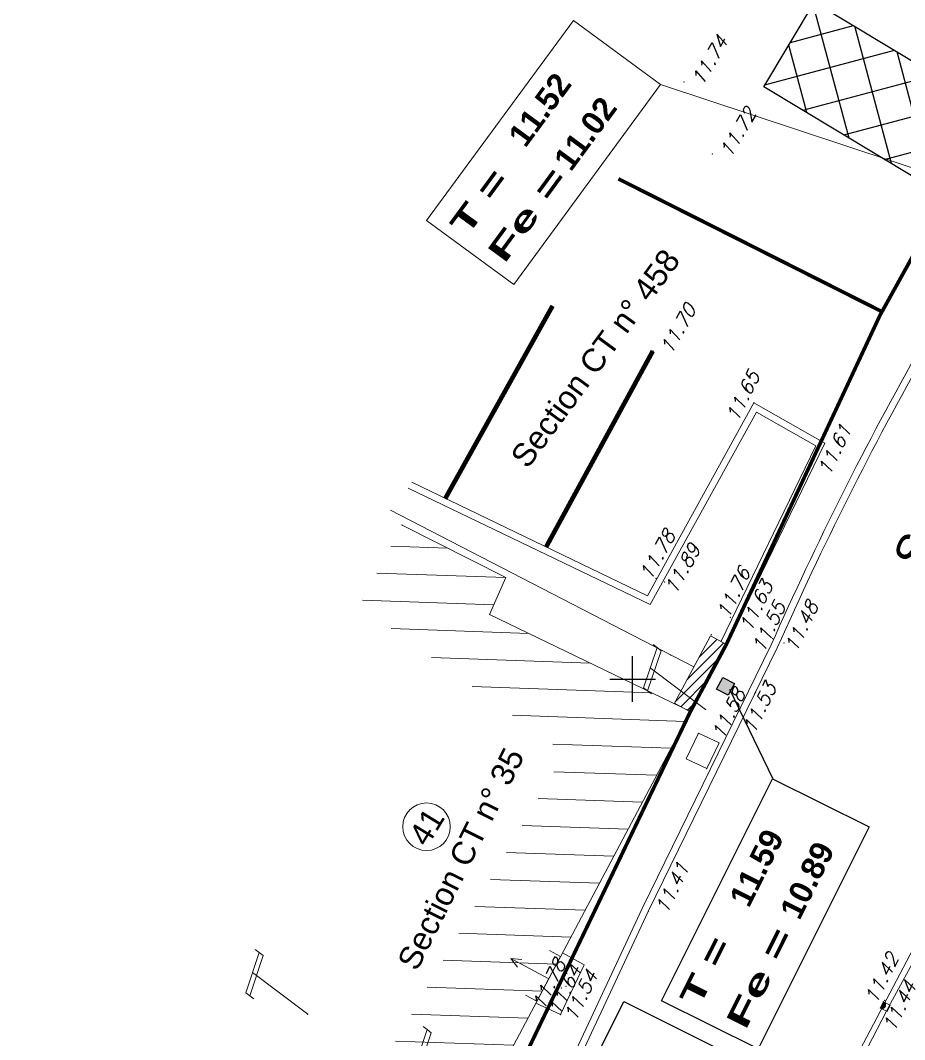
# Model space of a CAD drawing. Header units: metres. Extents: x 1380671 to 1381006, y 5226540 to 5226904.
# Drawn here: x 1380826.62 to 1380845.94, y 5226732.12 to 5226754.39 of the extents above; entities that cross this region are included whole.
import ezdxf
from ezdxf.enums import TextEntityAlignment as Align

# ---------------------------------------------------------------- set-up
doc = ezdxf.new("R2010")
doc.units = ezdxf.units.M
doc.header["$LTSCALE"] = 2
for name, color, linetype in [('ASHADE', 7, 'Continuous'), ('ASSEU_TEXRCA', 32, 'Continuous'), ('ASSEU_TEXRP', 32, 'Continuous'), ('ELEC_F_POSTE', 1, 'Continuous'), ('MEP_F_CARRO', 7, 'Continuous')]:
    doc.layers.add(name, color=color, linetype=linetype)
for name, color, linetype, lineweight in [('ASSEP_P_AV----', 30, 'Continuous', 0), ('ASSEP_P_TEXRCA', 30, 'Continuous', 0), ('ASSEP_P_TEXRP', 30, 'Continuous', 0), ('ASSEP_P_TEXRRA', 30, 'Continuous', 0), ('ASSEU_P_TEXRRA', 32, 'Continuous', 0), ('CAD_F_PARCELLE', 253, 'Continuous', 0), ('FDP_F_BATI', 7, 'Continuous', 9), ('FDP_F_PARCELLE', 7, 'Continuous', 0), ('FDP_F_TBATNUM', 7, 'Continuous', 0), ('FDP_L_BATI', 7, 'Continuous', 0), ('FDP_L_MURPLEIN', 7, 'Continuous', 0), ('FDP_P_SEUILPIE', 7, 'Continuous', 0), ('FDP_P_SEUILVEH', 7, 'Continuous', 0), ('SIGH_L_CONTIN', 7, 'Continuous', 0), ('TEL_P_AFFREC', 3, 'Continuous', 0), ('TEL_P_SUP0', 3, 'Continuous', 0), ('TOPOALT', 7, 'Continuous', 0), ('TOPOJIS', 7, 'Continuous', 0), ('VOIE_F_TEXNOM', 252, 'Continuous', 0), ('VOIE_L_BORDURE', 252, 'Continuous', 0)]:
    doc.layers.add(name, color=color, linetype=linetype, lineweight=lineweight)
doc.layers.get('0').freeze()
doc.styles.add('ARIAL', font='arialbd.ttf')
doc.styles.add('Arial 1.0', font='arial.ttf', dxfattribs={"height": 0.2})
doc.styles.add('Romans 1.0', font='Romans.shx', dxfattribs={"height": 0.2})
doc.styles.add('Romans 1.5', font='Romans.shx', dxfattribs={"height": 0.3})
pattern_1 = [(357.995834542, (0, 0), (0.02098329197, 0.59963297229), [])]

# ---------------------------------------------------------------- blocks, each defined once
blk = doc.blocks.new('TCPOINT')
at = {"color": 0}
blk.add_point((0, 0), dxfattribs=at)
at = {"layer": 'TOPOALT', "style": 'Romans 1.5'}
blk.add_attdef('ALT', text='', height=0.3, dxfattribs=at).set_placement((0.1, -0.1), align=Align.TOP_LEFT)
blk = doc.blocks.new('ftc016')
for p, q in [((0, 0.02), (0.48, 0.5)), ((0, 0.06), (0.44, 0.5)), ((0.01, 0.11), (0.39, 0.49)), ((0.02, 0), (0.52, 0.5)), ((0.03, 0.16), (0.34, 0.47)), ((0.05, 0), (0.55, 0.5)), ((0.05, 0.22), (0.28, 0.45)), ((0.09, 0), (0.58, 0.49)), ((0.13, 0), (0.62, 0.49)), ((0.17, 0), (0.64, 0.48)), ((0.2, 0), (0.67, 0.47)), ((0.24, 0), (0.7, 0.46)), ((0.28, 0), (0.72, 0.45)), ((0.32, 0), (0.75, 0.43)), ((0.35, 0), (0.77, 0.42)), ((0.39, 0), (0.79, 0.4)), ((0.43, 0), (0.82, 0.39)), ((0.47, 0), (0.84, 0.37)), ((0.5, 0), (0.85, 0.35)), ((0.54, 0), (0.87, 0.33)), ((0.58, 0), (0.89, 0.31)), ((0.61, 0), (0.91, 0.29)), ((0.65, 0), (0.92, 0.27)), ((0.69, 0), (0.94, 0.25)), ((0.73, 0), (0.95, 0.22)), ((0.76, 0), (0.96, 0.2)), ((0.8, 0), (0.97, 0.17)), ((0.84, 0), (0.98, 0.14)), ((0.88, 0), (0.99, 0.11)), ((0.91, 0), (0.99, 0.08)), ((0.95, 0), (1, 0.05)), ((0.99, 0), (1, 0.01))]:
    blk.add_line(p, q)
blk.add_lwpolyline([(0, 0), (1, 0), (1, 1), (0, 1)], close=True)
blk.add_arc((0.5, 0), 0.5, 0, 180)
blk = doc.blocks.new('cb001')
at = {"color": 0, "linetype": 'Continuous'}
for p, q in [((0, 1), (0, 0)), ((0, 1), (1, 1)), ((1, 1), (1, 0)), ((0, 0), (1, 0))]:
    blk.add_line(p, q, dxfattribs=at)
blk = doc.blocks.new('ftc019')
at = {"color": 0}
blk.add_line((0, 1.510991), (0, 0), dxfattribs=at)
for points in [[(-0.438601, 1.254946), (-0.438601, 1.36518), (0.438601, 1.656803), (0.438601, 1.767036)], [(-0.438601, 1.144712), (-0.438601, 1.254946), (0.438601, 1.546569), (0.438601, 1.656803)]]:
    blk.add_lwpolyline(points, dxfattribs=at)
blk = doc.blocks.new('ftc098')
blk.add_line((0, 0.25), (0, 0))
at = {"color": 0}
for p, q in [((1, 0.25), (1, 0)), ((1, 0), (1, 0.25)), ((1, 0), (0, 0))]:
    blk.add_line(p, q, dxfattribs=at)
at = {"flags": 128}
for points in [[(0.5, 0.85), (0.412, 0.65)], [(0.5, 0), (0.5, 0.85)], [(0.5, 0.85), (0.588, 0.65)]]:
    blk.add_lwpolyline(points, dxfattribs=at)
blk = doc.blocks.new('ftc001')
blk.add_hatch(color=256).paths.add_polyline_path([(0, 0), (0, 1), (1, 1), (1, 0)])
at = {"color": 0}
blk.add_lwpolyline([(0, 0), (0, 1), (1, 1), (1, 0)], close=True, dxfattribs=at)

msp = doc.modelspace()

# ---------------------------------------------------------------- hatches: boundary and pattern name
at = {"layer": 'ASHADE'}
h = msp.add_hatch(dxfattribs=at)
h.set_pattern_fill('_U', color=256, scale=0.6, angle=199.7403, style=0, pattern_type=0)
h.set_pattern_definition([(199.740267655, (0, 0), (0.20265410615, -0.564740040425), [])])
h.paths.add_polyline_path([(1380828.066, 5226746.814), (1380826.623, 5226747.495)])
h = msp.add_hatch(dxfattribs=at)
h.set_pattern_fill('_U', color=256, scale=0.6, angle=197.6968, style=0, pattern_type=0)
h.set_pattern_definition([(197.696820296, (0, 0), (0.18238811476, -0.5716070115), [])])
h.paths.add_polyline_path([(1380840.854, 5226740.491), (1380834.209, 5226743.921)])
at = {"layer": 'ELEC_F_POSTE'}
h = msp.add_hatch(dxfattribs=at)
h.set_pattern_fill('BAT_PUBL', color=256, angle=330, style=0)
h.set_pattern_definition([(15, (0, 0), (-0.19411428383, 0.72444436972), []), (105, (0, 0), (-0.72444436972, -0.19411428383), [])])
h.paths.add_polyline_path([(1380847.232, 5226752.826), (1380846.121, 5226750.979), (1380842.865, 5226752.938), (1380843.975, 5226754.784)])
at = {"layer": 'FDP_F_BATI'}
h = msp.add_hatch(dxfattribs=at)
h.set_pattern_fill('_U', color=256, scale=0.6, angle=-2.0042, style=0, pattern_type=0)
h.set_pattern_definition(pattern_1)
edge = h.paths.add_edge_path()
edge.add_line((1380862.194, 5226742.485), (1380872.184, 5226739.318))
edge.add_line((1380872.184, 5226739.318), (1380874.167, 5226738.694))
edge.add_line((1380874.167, 5226738.694), (1380874.065, 5226738.343))
edge.add_line((1380874.065, 5226738.343), (1380874.72, 5226740.616))
edge.add_line((1380874.72, 5226740.616), (1380865.391, 5226743.554))
edge.add_line((1380865.391, 5226743.554), (1380864.077, 5226743.979))
edge.add_arc((1380864.02, 5226744.061), 0.1, 199.521, 304.656, ccw=False)
edge.add_line((1380863.926, 5226744.027), (1380862.173, 5226744.594))
edge.add_line((1380862.173, 5226744.594), (1380862.107, 5226744.394))
edge.add_line((1380862.107, 5226744.394), (1380861.617, 5226744.556))
edge.add_line((1380861.617, 5226744.556), (1380861.682, 5226744.753))
edge.add_line((1380861.682, 5226744.753), (1380861.447, 5226744.829))
edge.add_line((1380861.447, 5226744.829), (1380860.624, 5226743.753))
edge.add_line((1380860.624, 5226743.753), (1380857.767, 5226739.041))
edge.add_line((1380857.767, 5226739.041), (1380855.641, 5226739.715))
edge.add_line((1380855.641, 5226739.715), (1380851.238, 5226730.259))
edge.add_line((1380851.238, 5226730.259), (1380846.991, 5226732.245))
edge.add_line((1380846.991, 5226732.245), (1380846.536, 5226732.455))
edge.add_line((1380846.536, 5226732.455), (1380842.111, 5226723.919))
edge.add_line((1380842.111, 5226723.919), (1380844.026, 5226723.382))
edge.add_line((1380844.026, 5226723.382), (1380847.425, 5226729.826))
edge.add_line((1380847.425, 5226729.826), (1380852.127, 5226727.625))
edge.add_line((1380852.127, 5226727.625), (1380857.157, 5226737.137))
edge.add_line((1380857.157, 5226737.137), (1380858.661, 5226736.66))
edge.add_line((1380858.661, 5226736.66), (1380862.194, 5226742.485))
h.paths.add_polyline_path([(1380845.66, 5226729.521), (1380846.267, 5226730.68), (1380845.923, 5226731.005), (1380845.317, 5226729.847)], flags=24)
h = msp.add_hatch(dxfattribs=at)
h.set_pattern_fill('_U', color=256, scale=0.6, angle=-2.0042, style=0, pattern_type=0)
h.set_pattern_definition(pattern_1)
h.paths.add_polyline_path([(1380836.433, 5226730.184), (1380841.263, 5226739.294), (1380836.874, 5226741.41), (1380837.227, 5226742.216), (1380834.964, 5226743.363), (1380834.028, 5226741.596), (1380838.522, 5226738.389), (1380834.351, 5226731.292)])
at = {"layer": 'FDP_L_MURPLEIN'}
h = msp.add_hatch(dxfattribs=at)
h.set_pattern_fill('_USER', color=256, scale=0.16, angle=45, style=0, pattern_type=0)
h.set_pattern_definition([(45, (0, 0), (-0.11313708499, 0.11313708499), [])])
h.paths.add_polyline_path([(1380841.259, 5226739.284), (1380842.047, 5226740.756), (1380841.702, 5226740.942), (1380840.913, 5226739.469)])

# ---------------------------------------------------------------- linework, layer by layer
at = {"layer": 'ASSEP_P_TEXRCA', "flags": 128}
msp.add_lwpolyline([(1380840.609, 5226752.989), (1380838.707, 5226754.386), (1380835.499, 5226750.017), (1380837.401, 5226748.62)], close=True, dxfattribs=at)
msp.add_lwpolyline([(1380840.609, 5226752.989), (1380848.775, 5226750.285)], dxfattribs=at)
at = {"layer": 'ASSEU_TEXRCA', "flags": 128}
msp.add_lwpolyline([(1380843.068, 5226737.815), (1380842.124, 5226739.769)], dxfattribs=at)
at = {"layer": 'ASSEU_TEXRCA', "color": 32, "flags": 128}
for points in [[(1380845.164, 5226736.768), (1380842.741, 5226731.919), (1380840.63, 5226732.974), (1380843.053, 5226737.823)], [(1380841.921, 5226731.902), (1380839.498, 5226727.054), (1380837.387, 5226728.109), (1380839.81, 5226732.957)]]:
    msp.add_lwpolyline(points, close=True, dxfattribs=at)
at = {"layer": 'CAD_F_PARCELLE', "const_width": 0.08, "flags": 128}
for points in [[(1380874.167, 5226786.164), (1380868.231, 5226778.451), (1380863.085, 5226771.765), (1380855.049, 5226761.201), (1380847.802, 5226752.275), (1380845.402, 5226747.941), (1380842.047, 5226740.756), (1380841.264, 5226739.293), (1380836.267, 5226728.891), (1380831.824, 5226731.189)], [(1380845.448, 5226748.024), (1380839.69, 5226750.925)]]:
    msp.add_lwpolyline(points, dxfattribs=at)
at = {"layer": 'ELEC_F_POSTE', "flags": 128}
msp.add_lwpolyline([(1380847.232, 5226752.826), (1380846.121, 5226750.979), (1380846.121, 5226750.979), (1380842.865, 5226752.938), (1380842.865, 5226752.938), (1380843.975, 5226754.784)], close=True, dxfattribs=at)
at = {"layer": 'FDP_F_TBATNUM'}
msp.add_circle((1380835.497, 5226736.773), 0.519, dxfattribs=at)
at = {"layer": 'FDP_L_BATI', "flags": 128}
for points in [[(1380841.338, 5226740.263), (1380834.707, 5226743.686), (1380834.707, 5226743.686)], [(1380834.666, 5226731.12), (1380836.433, 5226730.184), (1380841.263, 5226739.294), (1380836.874, 5226741.41), (1380837.227, 5226742.216), (1380834.964, 5226743.363)]]:
    msp.add_lwpolyline(points, dxfattribs=at)
at = {"layer": 'FDP_L_MURPLEIN'}
for p, q in [((1380842.047, 5226740.756), (1380841.702, 5226740.942)), ((1380841.259, 5226739.284), (1380840.913, 5226739.469))]:
    msp.add_line(p, q, dxfattribs=at)
at = {"layer": 'FDP_L_MURPLEIN', "flags": 128}
for points in [[(1380840.913, 5226739.469), (1380841.702, 5226740.942)], [(1380841.259, 5226739.284), (1380842.047, 5226740.756)]]:
    msp.add_lwpolyline(points, dxfattribs=at)
at = {"layer": 'FDP_P_SEUILVEH', "flags": 128}
msp.add_lwpolyline([(1380837.885, 5226732.923), (1380838.426, 5226732.669), (1380838.942, 5226733.754), (1380838.468, 5226734.022)], dxfattribs=at)
at = {"layer": 'MEP_F_CARRO'}
for p, q in [((1380840, 5226739.5), (1380840, 5226740.5)), ((1380839.5, 5226740), (1380840.5, 5226740))]:
    msp.add_line(p, q, dxfattribs=at)
at = {"layer": 'SIGH_L_CONTIN', "linetype": 'Continuous', "const_width": 0.1, "flags": 128}
for points in [[(1380838.251, 5226748.151), (1380835.902, 5226743.936)], [(1380840.441, 5226747.165), (1380838.11, 5226742.885)]]:
    msp.add_lwpolyline(points, dxfattribs=at)
at = {"layer": 'VOIE_L_BORDURE', "flags": 128}
for points in [[(1380898.124, 5226805.898), (1380892.995, 5226799.543), (1380883.055, 5226787.232), (1380875.566, 5226777.989), (1380867.132, 5226766.556), (1380861.849, 5226759.185), (1380861.446, 5226758.839), (1380861.194, 5226758.458), (1380861.038, 5226757.996), (1380860.425, 5226757.157), (1380858.92, 5226755.082), (1380858.274, 5226754.239), (1380856.666, 5226751.993), (1380854.782, 5226749.175), (1380852.987, 5226746.328), (1380850.534, 5226741.879), (1380850.047, 5226740.97), (1380848.816, 5226738.734), (1380848.322, 5226737.845), (1380845.637, 5226732.911), (1380842.45, 5226726.792)], [(1380842.061, 5226740.749), (1380844.197, 5226745.15), (1380842.651, 5226746.035), (1380840.321, 5226741.82), (1380835.177, 5226744.297)], [(1380841.926, 5226740.815), (1380844.001, 5226745.09), (1380842.709, 5226745.829), (1380840.384, 5226741.624), (1380835.092, 5226744.172)], [(1380826.722, 5226705.473), (1380828.602, 5226709.754), (1380830.858, 5226714.846), (1380832.639, 5226718.783), (1380840.207, 5226734.987), (1380843.025, 5226740.744)], [(1380826.859, 5226705.413), (1380828.739, 5226709.693), (1380830.995, 5226714.785), (1380832.775, 5226718.72), (1380840.342, 5226734.922), (1380843.159, 5226740.678)], [(1380842.315, 5226726.858), (1380847.061, 5226735.874), (1380842.315, 5226726.858), (1380842.315, 5226726.858), (1380840.48, 5226722.825), (1380839.073, 5226719.289)]]:
    msp.add_lwpolyline(points, dxfattribs=at)
for points in [[(1380874.785, 5226785.581), (1380874.785, 5226785.581), (1380874.785, 5226785.581), (1380874.785, 5226785.581), (1380862.52, 5226769.603), (1380856.686, 5226761.86), (1380856.387, 5226761.48), (1380856.173, 5226761.285), (1380855.723, 5226760.693), (1380854.156, 5226758.677), (1380853.555, 5226757.738), (1380850.506, 5226753.744, 0.029215), (1380846.301, 5226747.266, 0.024257), (1380843.025, 5226740.744), (1380843.025, 5226740.744)], [(1380853.674, 5226757.647), (1380850.626, 5226753.654, 0.02921), (1380846.431, 5226747.191, 0.024256), (1380843.159, 5226740.678), (1380843.159, 5226740.678)]]:
    msp.add_lwpolyline(points, format="xyb", dxfattribs=at)

# ---------------------------------------------------------------- block references
at = {"layer": 'ASSEP_P_AV----', "xscale": 0.1530406099543573, "yscale": 0.1649617073704118, "rotation": 243.5871420040582}
msp.add_blockref('ftc016', (1380845.48, 5226732.949), dxfattribs=at)
at = {"layer": 'ASSEU_TEXRCA', "xscale": 0.2890348771214337, "yscale": 0.2890348771214337, "rotation": 61.8333132597661}
msp.add_blockref('ftc001', (1380842.086, 5226739.644), dxfattribs=at)
at = {"layer": 'FDP_P_SEUILPIE', "xscale": 1.10673765177003, "yscale": 1.10673765177003, "rotation": 62.0697486967713}
msp.add_blockref('ftc098', (1380837.907, 5226732.964), dxfattribs=at)
at = {"layer": 'TEL_P_AFFREC', "xscale": 0.6220607342315753, "yscale": 0.4970732968968043, "rotation": 64.44723495791729}
msp.add_blockref('cb001', (1380841.62, 5226738.044), dxfattribs=at)
at = {"layer": 'TEL_P_SUP0', "rotation": 52.95555}
for p in [(1380841.592, 5226739.337), (1380832.9, 5226732.676), (1380836.57, 5226730.993)]:
    msp.add_blockref('ftc019', p, dxfattribs=at)
at = {"layer": 'TOPOJIS'}
ref = msp.add_blockref('TCPOINT', (1380841.12, 5226753.041), dxfattribs=at)
ref.add_attrib('ALT', '11.74', dxfattribs={"layer": 'TOPOALT', "height": 0.3, "rotation": 59.8396, "style": 'Romans 1.5', "oblique": 18}).set_placement((1380841.257, 5226753.077), align=Align.TOP_LEFT)
ref = msp.add_blockref('TCPOINT', (1380841.738, 5226751.469), dxfattribs=at)
ref.add_attrib('ALT', '11.72', dxfattribs={"layer": 'TOPOALT', "height": 0.3, "rotation": 59.8396, "style": 'Romans 1.5', "oblique": 18}).set_placement((1380841.875, 5226751.505), align=Align.TOP_LEFT)
ref = msp.add_blockref('TCPOINT', (1380840.441, 5226747.165), dxfattribs=at)
ref.add_attrib('ALT', '11.70', dxfattribs={"layer": 'TOPOALT', "height": 0.3, "rotation": 60.9305, "style": 'Romans 1.5', "oblique": 18}).set_placement((1380840.577, 5226747.204), align=Align.TOP_LEFT)
ref = msp.add_blockref('TCPOINT', (1380842.651, 5226746.035), dxfattribs=at)
ref.add_attrib('ALT', '11.65', dxfattribs={"layer": 'TOPOALT', "height": 0.3, "rotation": 64.3182, "style": 'Romans 1.5', "oblique": 18}).set_placement((1380842.018, 5226745.712), align=Align.TOP_LEFT)
ref = msp.add_blockref('TCPOINT', (1380844.197, 5226745.15), dxfattribs=at)
ref.add_attrib('ALT', '11.61', dxfattribs={"layer": 'TOPOALT', "height": 0.3, "rotation": 64.3182, "style": 'Romans 1.5', "oblique": 18}).set_placement((1380844.024, 5226744.541), align=Align.TOP_LEFT)
for p in [(1380834.964, 5226743.363), (1380837.227, 5226742.216), (1380836.874, 5226741.41), (1380841.718, 5226740.972), (1380842.047, 5226740.756), (1380840.83, 5226740.526), (1380841.259, 5226739.284), (1380841.263, 5226739.294), (1380841.592, 5226739.337), (1380841.438, 5226738.816), (1380841.889, 5226738.605), (1380838.649, 5226733.834), (1380838.164, 5226732.839), (1380845.601, 5226732.821), (1380832.9, 5226732.676), (1380845.412, 5226732.812)]:
    msp.add_blockref('TCPOINT', p, dxfattribs=at)
ref = msp.add_blockref('TCPOINT', (1380840.507, 5226742.198), dxfattribs=at)
ref.add_attrib('ALT', '11.78', dxfattribs={"layer": 'TOPOALT', "height": 0.3, "rotation": 61.0986, "style": 'Romans 1.5', "oblique": 18}).set_placement((1380840.125, 5226742.267), align=Align.TOP_LEFT)
ref = msp.add_blockref('TCPOINT', (1380840.703, 5226742.116), dxfattribs=at)
ref.add_attrib('ALT', '11.89', dxfattribs={"layer": 'TOPOALT', "height": 0.3, "rotation": 61.0986, "style": 'Romans 1.5', "oblique": 18}).set_placement((1380840.672, 5226741.964), align=Align.TOP_LEFT)
ref = msp.add_blockref('TCPOINT', (1380842.131, 5226741.344), dxfattribs=at)
ref.add_attrib('ALT', '11.76', dxfattribs={"layer": 'TOPOALT', "height": 0.3, "rotation": 64.5623, "style": 'Romans 1.5', "oblique": 18}).set_placement((1380841.818, 5226741.415), align=Align.TOP_LEFT)
ref = msp.add_blockref('TCPOINT', (1380842.29, 5226741.235), dxfattribs=at)
ref.add_attrib('ALT', '11.63', dxfattribs={"layer": 'TOPOALT', "height": 0.3, "rotation": 64.5623, "style": 'Romans 1.5', "oblique": 18}).set_placement((1380842.311, 5226741.125), align=Align.TOP_LEFT)
ref = msp.add_blockref('TCPOINT', (1380843.058, 5226740.88), dxfattribs=at)
ref.add_attrib('ALT', '11.55', dxfattribs={"layer": 'TOPOALT', "height": 0.3, "rotation": 64.5623, "style": 'Romans 1.5', "oblique": 18}).set_placement((1380842.588, 5226740.668), align=Align.TOP_LEFT)
ref = msp.add_blockref('TCPOINT', (1380843.304, 5226740.79), dxfattribs=at)
ref.add_attrib('ALT', '11.48', dxfattribs={"layer": 'TOPOALT', "height": 0.3, "rotation": 64.5623, "style": 'Romans 1.5', "oblique": 18}).set_placement((1380843.301, 5226740.679), align=Align.TOP_LEFT)
ref = msp.add_blockref('TCPOINT', (1380842.687, 5226739.7), dxfattribs=at)
ref.add_attrib('ALT', '11.53', dxfattribs={"layer": 'TOPOALT', "height": 0.3, "rotation": 64.5022, "style": 'Romans 1.5', "oblique": 18}).set_placement((1380842.384, 5226738.902), align=Align.TOP_LEFT)
ref = msp.add_blockref('TCPOINT', (1380841.62, 5226738.044), dxfattribs=at)
ref.add_attrib('ALT', '11.58', dxfattribs={"layer": 'TOPOALT', "height": 0.3, "rotation": 64.5022, "style": 'Romans 1.5', "oblique": 18}).set_placement((1380841.707, 5226738.772), align=Align.TOP_LEFT)
ref = msp.add_blockref('TCPOINT', (1380840.342, 5226734.922), dxfattribs=at)
ref.add_attrib('ALT', '11.41', dxfattribs={"layer": 'TOPOALT', "height": 0.3, "rotation": 64.5022, "style": 'Romans 1.5', "oblique": 18}).set_placement((1380840.476, 5226734.969), align=Align.TOP_LEFT)
ref = msp.add_blockref('TCPOINT', (1380845.505, 5226732.982), dxfattribs=dict(at, rotation=359.5558603683521))
ref.add_attrib('ALT', '11.42', dxfattribs={"layer": 'TOPOALT', "height": 0.3, "rotation": 63.6418, "style": 'Romans 1.0', "oblique": 18}).set_placement((1380845.046, 5226733.004), align=Align.TOP_LEFT)
ref = msp.add_blockref('TCPOINT', (1380838.444, 5226733.25), dxfattribs=at)
ref.add_attrib('ALT', '11.78', dxfattribs={"layer": 'TOPOALT', "height": 0.3, "rotation": 64.5022, "style": 'Romans 1.5', "oblique": 18}).set_placement((1380837.78, 5226732.865), align=Align.TOP_LEFT)
ref = msp.add_blockref('TCPOINT', (1380838.547, 5226733.286), dxfattribs=at)
ref.add_attrib('ALT', '11.64', dxfattribs={"layer": 'TOPOALT', "height": 0.3, "rotation": 64.5022, "style": 'Romans 1.5', "oblique": 18}).set_placement((1380838.127, 5226732.738), align=Align.TOP_LEFT)
ref = msp.add_blockref('TCPOINT', (1380838.426, 5226732.669), dxfattribs=at)
ref.add_attrib('ALT', '11.54', dxfattribs={"layer": 'TOPOALT', "height": 0.3, "rotation": 64.5022, "style": 'Romans 1.5', "oblique": 18}).set_placement((1380838.481, 5226732.615), align=Align.TOP_LEFT)
ref = msp.add_blockref('TCPOINT', (1380845.48, 5226732.949), dxfattribs=at)
ref.add_attrib('ALT', '11.44', dxfattribs={"layer": 'TOPOALT', "height": 0.3, "rotation": 64.5022, "style": 'Romans 1.5', "oblique": 18}).set_placement((1380845.44, 5226732.387), align=Align.TOP_LEFT)

# ---------------------------------------------------------------- texts
at = {"layer": 'ASSEP_P_TEXRP', "style": 'ARIAL'}
msp.add_text(' 11.02', height=0.5, rotation=53.7142, dxfattribs=at).set_placement((1380838.535, 5226750.907, -6.97))
at = {"layer": 'ASSEP_P_TEXRP', "style": 'ARIAL', "width": 1.651217}
msp.add_text('Fe =', height=0.5, rotation=53.7142, dxfattribs=at).set_placement((1380837.199, 5226749.054), (1380838.584, 5226750.94), align=Align.FIT)
at = {"layer": 'ASSEP_P_TEXRRA', "style": 'ARIAL'}
msp.add_text('11.52', height=0.5, rotation=53.7142, dxfattribs=at).set_placement((1380838.69, 5226752.994), align=Align.RIGHT)
at = {"layer": 'ASSEP_P_TEXRRA', "style": 'ARIAL', "width": 1.516535}
msp.add_text('T =', height=0.5, rotation=53.7142, dxfattribs=at).set_placement((1380836.382, 5226749.654), (1380837.305, 5226750.911), align=Align.FIT)
at = {"layer": 'ASSEU_P_TEXRRA', "style": 'ARIAL'}
msp.add_text('11.59', height=0.5, rotation=63.4474, dxfattribs=at).set_placement((1380843.321, 5226736.548), align=Align.RIGHT)
at = {"layer": 'ASSEU_P_TEXRRA', "style": 'ARIAL', "width": 1.516535}
msp.add_text('T =', height=0.5, rotation=63.4474, dxfattribs=at).set_placement((1380841.457, 5226732.818), (1380842.155, 5226734.213), align=Align.FIT)
at = {"layer": 'ASSEU_TEXRP', "style": 'ARIAL'}
msp.add_text('  10.89', height=0.5, rotation=63.4474, dxfattribs=at).set_placement((1380843.471, 5226734.365, -6.97))
at = {"layer": 'ASSEU_TEXRP', "style": 'ARIAL', "width": 1.651217}
msp.add_text('Fe =', height=0.5, rotation=63.4474, dxfattribs=at).set_placement((1380842.468, 5226732.313), (1380843.514, 5226734.406), align=Align.FIT)
at = {"layer": 'FDP_F_PARCELLE', "style": 'Arial 1.0'}
for s, rotation, p in [('Section CT n° 458', 53.7142, (1380839.384, 5226746.859)), ('Section CT n° 35', 63.4474, (1380836.469, 5226735.962))]:
    msp.add_text(s, height=0.5, rotation=rotation, dxfattribs=at).set_placement(p, align=Align.CENTER)
at = {"layer": 'FDP_F_TBATNUM', "style": 'Arial 1.0'}
msp.add_text('41', height=0.5, rotation=58.5183, dxfattribs=at).set_placement((1380835.497, 5226736.773), align=Align.MIDDLE_CENTER)
at = {"layer": 'VOIE_F_TEXNOM', "style": 'Arial 1.0'}
msp.add_text('Rue                                      Basse                                          de                                              Saint-Eloi', height=0.75, rotation=65.6833, dxfattribs=at).set_placement((1380838.145, 5226725.088), align=Align.MIDDLE_CENTER)

doc.saveas('drawing.dxf')
